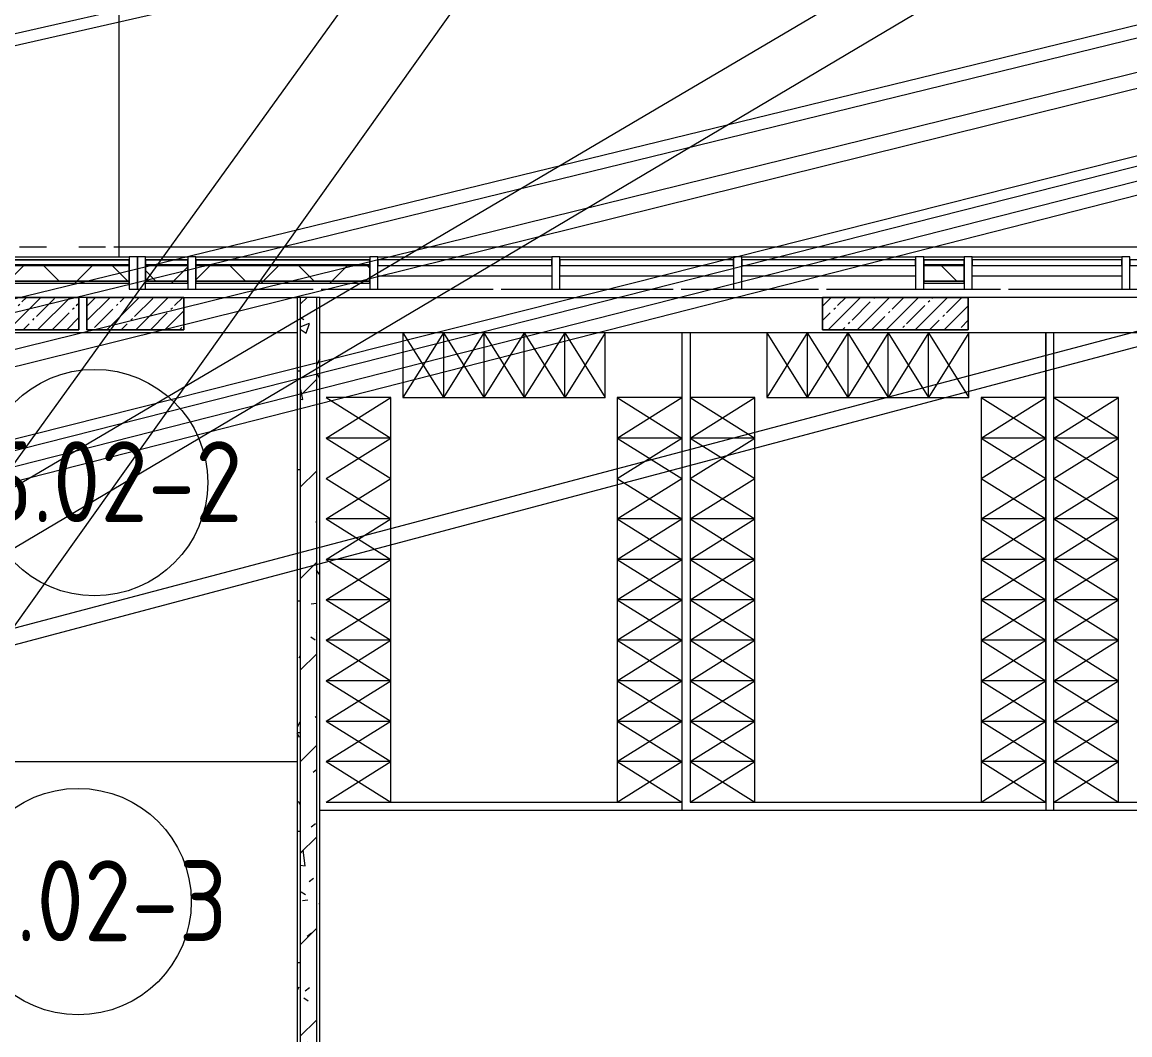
# Model space of a CAD drawing. Header units: millimetres. Extents: x -500089 to 1469082, y -290736 to 166440.
# Drawn here: x 1227604 to 1234454, y -49430 to -43169 of the extents above; entities that cross this region are included whole.
import ezdxf

# ---------------------------------------------------------------- set-up
doc = ezdxf.new("R2010")
doc.units = ezdxf.units.MM
doc.linetypes.add('ASVP_Штриховая_ш3 п1_5', pattern=[4.5, 3, -1.5])
for name, color, linetype, lineweight in [('Витраж', 7, 'Continuous', 0), ('Линии', 7, 'Continuous', 0), ('Линии разделители', 7, 'ASVP_Штриховая_ш3 п1_5', 0), ('Марки помещений', 7, 'Continuous', 0), ('Несущие колонны', 7, 'Continuous', 0), ('Панели витража', 7, 'Continuous', 0), ('Стены наружные', 7, 'Continuous', 0), ('Стены несущие', 7, 'Continuous', 0), ('Стены отделка', 7, 'Continuous', 0), ('Стены штриховка', 7, 'Continuous', 0), ('экспертиза ДУ пояснения', 6, 'Continuous', 0)]:
    doc.layers.add(name, color=color, linetype=linetype, lineweight=lineweight)
doc.styles.add('GOST Common_1', font='', dxfattribs={"width": 0.9, "height": 700})
doc.styles.get('GOST Common_1').set_extended_font_data('GOST Common')
pattern_1 = [(0, (1111853.59, -73570.49), (812.8, 203.2), [67.056, -542.544, 67.056, -542.544, -3251.2]), (0, (1111853.59, -73570.49), (812.8, 203.2), [-1219.2, 67.056, -1152.144, 67.056, -542.544, -1422.4]), (0, (1111853.59, -73570.49), (812.8, 203.2), [-3048, 67.056, -339.344, 67.056, -948.944]), (120, (1112158.39, -73468.89), (-582.37636, 602.30545), [67.056, -542.544, 67.056, -542.544, -3251.2]), (120, (1112158.39, -73468.89), (-582.37636, 602.30545), [-1219.2, 67.056, -1152.144, 67.056, -542.544, -1422.4]), (120, (1112158.39, -73468.89), (-582.37636, 602.30545), [-3048, 67.056, -339.344, 67.056, -948.944]), (240, (1112259.99, -73062.49), (-230.42364, -805.50545), [67.056, -542.544, 67.056, -542.544, -3251.2]), (240, (1112259.99, -73062.49), (-230.42364, -805.50545), [-1219.2, 67.056, -1152.144, 67.056, -542.544, -1422.4]), (240, (1112259.99, -73062.49), (-230.42364, -805.50545), [-3048, 67.056, -339.344, 67.056, -948.944])]

# ---------------------------------------------------------------- blocks, each defined once
blk = doc.blocks.new('Прямоугольный импост - 5х250 мм _наружный откос_ Серый-3027886-З Этаж 01')
at = {"layer": 'Витраж'}
for p, q in [((115733.8, 29012.5), (115900, 29012.5)), ((116100, 29012.5), (116266.3, 29012.5)), ((116316.3, 29012.5), (130398.5, 29012.5)), ((116462.5, 28750), (117550, 28750)), ((117600, 28750), (118662.5, 28750)), ((118712.5, 28750), (119775, 28750)), ((119825, 28750), (120675, 28750)), ((120725, 28750), (121800, 28750)), ((121850, 28750), (122925, 28750))]:
    blk.add_line(p, q, dxfattribs=at)
blk = doc.blocks.new('АР_СОШ_Верзилово_Фасады_rvt-2-З Этаж 01')
at = {"lineweight": 9}
blk.add_blockref('Прямоугольный импост - 5х250 мм _наружный откос_ Серый-3027886-З Этаж 01', (0, 0), dxfattribs=at)
blk = doc.blocks.new('ADSK_КолоннаЖБ_Прямоугольная - 200x600 мм-V362-З Этаж 01')
at = {"layer": 'Несущие колонны'}
h = blk.add_hatch(dxfattribs=at)
h.set_pattern_fill('FP_148', color=256, style=0, pattern_type=2)
h.set_pattern_definition([(45, (-115800, -28600), (-89.80256, 89.80256), []), (45, (-115710.2, -28600), (-89.80256, 89.80256), [158.75, -31.75, 13.411, -18.339])])
h.paths.add_polyline_path([(300, -100), (300, 100), (-300, 100), (-300, -100)], flags=0)
at = {"layer": 'Несущие колонны', "lineweight": 18}
for p, q in [((-300, -100), (-300, 100)), ((-300, 100), (300, 100)), ((300, 100), (-300, 100)), ((-300, 100), (-300, -100)), ((300, 100), (300, -100)), ((300, -100), (300, 100)), ((300, -100), (-300, -100)), ((-300, -100), (300, -100))]:
    blk.add_line(p, q, dxfattribs=at)
blk = doc.blocks.new('ADSK_КолоннаЖБ_Прямоугольная - 200x900 мм-V384-З Этаж 01')
at = {"layer": 'Несущие колонны'}
h = blk.add_hatch(dxfattribs=at)
h.set_pattern_fill('FP_172', color=256, style=0, pattern_type=2)
h.set_pattern_definition([(45, (-121150, -28600), (-89.80256, 89.80256), []), (45, (-121060.2, -28600), (-89.80256, 89.80256), [158.75, -31.75, 13.411, -18.339])])
h.paths.add_polyline_path([(450, -100), (450, 100), (-450, 100), (-450, -100)], flags=0)
at = {"layer": 'Несущие колонны', "lineweight": 18}
for p, q in [((-450, -100), (-450, 100)), ((-450, 100), (450, 100)), ((450, 100), (-450, 100)), ((-450, 100), (-450, -100)), ((450, 100), (450, -100)), ((450, -100), (450, 100)), ((450, -100), (-450, -100)), ((-450, -100), (450, -100))]:
    blk.add_line(p, q, dxfattribs=at)
blk = doc.blocks.new('M_Glazed Pane_Stemalit_Minvata - Непрозрачное с минватой _пожрассечка_ 38-3939051-З Этаж 01')
at = {"layer": 'Панели витража'}
h = blk.add_hatch(dxfattribs=at)
h.set_pattern_fill('FP_222', color=256, style=0, pattern_type=2)
h.set_pattern_definition([(45, (-116643.75, -28915), (-212.132, 212.132), []), (135, (-116643.75, -28915), (-212.132, -212.132), [])])
h.paths.add_polyline_path([(-131.3, -115), (131.2, -115), (131.2, -18), (-131.3, -18), (-131.3, -85)], flags=0)
h = blk.add_hatch(dxfattribs=at)
h.set_pattern_fill('FP_221', color=256, style=0, pattern_type=2)
h.set_pattern_definition([(45, (-116643.75, -28915), (-212.132, 212.132), [])])
h.paths.add_polyline_path([(131.2, -127.5), (131.2, -115), (-131.3, -115), (-131.3, -127.5)], flags=0)
for p, q in [((-131.3, 18), (131.2, 18)), ((131.2, 18), (-131.3, 18)), ((-131.3, 18), (-131.3, -13)), ((131.2, -13), (131.2, 18)), ((131.2, -13), (-131.3, -13)), ((-131.3, -13), (-131.3, -18)), ((-131.3, -13), (131.2, -13)), ((-131.3, -18), (131.2, -18)), ((131.2, -18), (131.2, -13))]:
    blk.add_line(p, q, dxfattribs=at)
at = {"layer": 'Панели витража', "lineweight": 18}
for p, q in [((131.2, -18), (-131.3, -18)), ((-131.3, -18), (-131.3, -115)), ((131.2, -115), (131.2, -18)), ((131.2, -115), (-131.3, -115)), ((-131.3, -115), (-131.3, -127.5)), ((-131.3, -115), (131.2, -115)), ((-131.3, -127.5), (131.2, -127.5)), ((131.2, -127.5), (131.2, -115))]:
    blk.add_line(p, q, dxfattribs=at)
blk = doc.blocks.new('Системная панель - ASVP_Cтеклопакет Двухкамерный_36 мм-4202758-З Этаж 01')
at = {"layer": 'Панели витража', "lineweight": 18}
for p, q in [((537.5, 18), (-537.5, 18)), ((-537.5, 18), (-537.5, -18)), ((537.5, -18), (537.5, 18)), ((-537.5, -18), (537.5, -18))]:
    blk.add_line(p, q, dxfattribs=at)
blk = doc.blocks.new('M_Glazed Pane_Stemalit_Minvata - Непрозрачное с минватой _пожрассечка_ 38-4202759-З Этаж 01')
at = {"layer": 'Панели витража'}
h = blk.add_hatch(dxfattribs=at)
h.set_pattern_fill('FP_223', color=256, style=0, pattern_type=2)
h.set_pattern_definition([(45, (-121450, -28915), (-212.132, 212.132), []), (135, (-121450, -28915), (-212.132, -212.132), [])])
h.paths.add_polyline_path([(125, -115), (125, -18), (-125, -18), (-125, -115)], flags=0)
for p, q in [((-125, 18), (125, 18)), ((125, 18), (-125, 18)), ((-125, 18), (-125, -13)), ((125, -13), (125, 18)), ((125, -13), (-125, -13)), ((-125, -13), (-125, -18)), ((-125, -13), (125, -13)), ((-125, -18), (125, -18)), ((125, -18), (125, -13))]:
    blk.add_line(p, q, dxfattribs=at)
at = {"layer": 'Панели витража', "lineweight": 18}
for p, q in [((125, -18), (-125, -18)), ((-125, -18), (-125, -115)), ((125, -115), (125, -18)), ((125, -115), (-125, -115)), ((-125, -115), (-125, -127.5)), ((-125, -115), (125, -115)), ((-125, -127.5), (125, -127.5)), ((125, -127.5), (125, -115))]:
    blk.add_line(p, q, dxfattribs=at)
blk = doc.blocks.new('Системная панель - ASVP_Cтеклопакет Двухкамерный_36 мм-4187697-З Этаж 01')
at = {"layer": 'Панели витража', "lineweight": 18}
for p, q in [((462.5, 18), (-462.5, 18)), ((-462.5, 18), (-462.5, -18)), ((462.5, -18), (462.5, 18)), ((-462.5, -18), (462.5, -18))]:
    blk.add_line(p, q, dxfattribs=at)
blk = doc.blocks.new('Прямоугольный импост - 50х120 мм Серый-3939045-З Этаж 01')
at = {"layer": 'Витраж'}
blk.add_line((116512.5, 28950), (116775, 28950), dxfattribs=at)
blk = doc.blocks.new('Прямоугольный импост - 50х120 мм Серый-3688495-З Этаж 01')
at = {"layer": 'Витраж'}
for p, q in [((117950, 28950), (119025, 28950)), ((119025, 28830), (117950, 28830))]:
    blk.add_line(p, q, dxfattribs=at)
blk = doc.blocks.new('Прямоугольный импост - 50х120 мм Серый-4202755-З Этаж 01')
at = {"layer": 'Витраж'}
blk.add_line((121325, 28950), (121575, 28950), dxfattribs=at)
blk = doc.blocks.new('Прямоугольный импост - 50х120 мм Серый-4115913-З Этаж 01')
at = {"layer": 'Витраж'}
for p, q in [((121625, 28950), (122550, 28950)), ((122550, 28830), (121625, 28830))]:
    blk.add_line(p, q, dxfattribs=at)
blk = doc.blocks.new('Прямоугольный импост - 50х200 мм Серый-3746795-З Этаж 01')
at = {"layer": 'Витраж', "lineweight": 18}
for p, q in [((-25, 165), (25, 165)), ((-25, -35), (-25, 165)), ((25, 165), (25, -35)), ((25, -35), (-25, -35))]:
    blk.add_line(p, q, dxfattribs=at)
blk = doc.blocks.new('Прямоугольный импост - 50х200 мм Серый-3746806-З Этаж 01')
at = {"layer": 'Витраж', "lineweight": 18}
for p, q in [((0, 165), (-50, 165)), ((-50, 165), (-50, -35)), ((0, -35), (0, 165)), ((-50, -35), (0, -35))]:
    blk.add_line(p, q, dxfattribs=at)
blk = doc.blocks.new('M_Glazed Pane_Stemalit_Minvata - Непрозрачное с минватой _пожрассечка_ 38-4123894-З Этаж 01')
at = {"layer": 'Панели витража'}
h = blk.add_hatch(dxfattribs=at)
h.set_pattern_fill('FP_241', color=256, style=0, pattern_type=2)
h.set_pattern_definition([(45, (-115968.75, -28915), (-212.132, 212.132), []), (135, (-115968.75, -28915), (-212.132, -212.132), [])])
h.paths.add_polyline_path([(139.7, -115), (443.8, -115), (443.8, -18), (-443.8, -18), (-443.8, -115)], flags=0)
h = blk.add_hatch(dxfattribs=at)
h.set_pattern_fill('FP_240', color=256, style=0, pattern_type=2)
h.set_pattern_definition([(45, (-115968.75, -28915), (-212.132, 212.132), [])])
h.paths.add_polyline_path([(-443.8, -127.5), (443.8, -127.5), (443.8, -115), (-443.8, -115)], flags=0)
for p, q in [((-443.8, 18), (443.8, 18)), ((443.8, 18), (-443.8, 18)), ((-443.8, 18), (-443.8, -13)), ((443.8, -13), (443.8, 18)), ((443.8, -13), (-443.8, -13)), ((-443.8, -13), (-443.8, -18)), ((-443.8, -13), (443.8, -13)), ((-443.8, -18), (443.8, -18)), ((443.8, -18), (443.8, -13))]:
    blk.add_line(p, q, dxfattribs=at)
at = {"layer": 'Панели витража', "lineweight": 18}
for p, q in [((443.8, -18), (-443.8, -18)), ((-443.8, -18), (-443.8, -115)), ((443.8, -115), (443.8, -18)), ((443.8, -115), (-443.8, -115)), ((-443.8, -115), (-443.8, -127.5)), ((-443.8, -115), (443.8, -115)), ((-443.8, -127.5), (443.8, -127.5)), ((443.8, -127.5), (443.8, -115))]:
    blk.add_line(p, q, dxfattribs=at)
blk = doc.blocks.new('Прямоугольный импост - 50х200 мм Серый-3934185-З Этаж 01')
at = {"layer": 'Витраж', "lineweight": 18}
for p, q in [((-50, 165), (0, 165)), ((-50, -35), (-50, 165)), ((0, 165), (0, -35)), ((0, -35), (-50, -35))]:
    blk.add_line(p, q, dxfattribs=at)
blk = doc.blocks.new('Прямоугольный импост - 50х120 мм Серый-4123888-З Этаж 01')
at = {"layer": 'Витраж'}
blk.add_line((115525, 28950), (116412.5, 28950), dxfattribs=at)
blk = doc.blocks.new('M_Glazed Pane_Stemalit_Minvata - Непрозрачное с минватой _пожрассечка_ 38-4202765-З Этаж 01')
at = {"layer": 'Панели витража'}
h = blk.add_hatch(dxfattribs=at)
h.set_pattern_fill('FP_244', color=256, style=0, pattern_type=2)
h.set_pattern_definition([(45, (-117362.5, -28915), (-212.132, 212.132), []), (135, (-117362.5, -28915), (-212.132, -212.132), [])])
h.paths.add_polyline_path([(537.5, -115), (537.5, -18), (-537.5, -18), (-537.5, -115)], flags=0)
h = blk.add_hatch(dxfattribs=at)
h.set_pattern_fill('FP_243', color=256, style=0, pattern_type=2)
h.set_pattern_definition([(45, (-117362.5, -28915), (-212.132, 212.132), [])])
h.paths.add_polyline_path([(-537.5, -127.5), (537.5, -127.5), (537.5, -115), (-537.5, -115)], flags=0)
for p, q in [((-537.5, 18), (537.5, 18)), ((537.5, 18), (-537.5, 18)), ((-537.5, 18), (-537.5, -13)), ((537.5, -13), (537.5, 18)), ((537.5, -13), (-537.5, -13)), ((-537.5, -13), (-537.5, -18)), ((-537.5, -13), (537.5, -13)), ((-537.5, -18), (537.5, -18)), ((537.5, -18), (537.5, -13))]:
    blk.add_line(p, q, dxfattribs=at)
at = {"layer": 'Панели витража', "lineweight": 18}
for p, q in [((537.5, -18), (-537.5, -18)), ((-537.5, -18), (-537.5, -115)), ((537.5, -115), (537.5, -18)), ((537.5, -115), (-537.5, -115)), ((-537.5, -115), (-537.5, -127.5)), ((-537.5, -115), (537.5, -115)), ((-537.5, -127.5), (537.5, -127.5)), ((537.5, -127.5), (537.5, -115))]:
    blk.add_line(p, q, dxfattribs=at)
blk = doc.blocks.new('Прямоугольный импост - 50х120 мм Серый-V455-З Этаж 01')
at = {"layer": 'Витраж'}
blk.add_line((116825, 28950), (117900, 28950), dxfattribs=at)
blk = doc.blocks.new('ADSK_КолоннаЖБ_Прямоугольная - 200x600 мм-V458-З Этаж 01')
at = {"layer": 'Несущие колонны'}
h = blk.add_hatch(dxfattribs=at)
h.set_pattern_fill('FP_182', color=256, style=0, pattern_type=2)
h.set_pattern_definition([(45, (-116450, -28600), (-89.80256, 89.80256), []), (45, (-116360.2, -28600), (-89.80256, 89.80256), [158.75, -31.75, 13.411, -18.339])])
h.paths.add_polyline_path([(300, -100), (300, 100), (-300, 100), (-300, -100)], flags=0)
at = {"layer": 'Несущие колонны', "lineweight": 18}
for p, q in [((-300, -100), (-300, 100)), ((-300, 100), (300, 100)), ((300, 100), (-300, 100)), ((-300, 100), (-300, -100)), ((300, 100), (300, -100)), ((300, -100), (300, 100)), ((300, -100), (-300, -100)), ((-300, -100), (300, -100))]:
    blk.add_line(p, q, dxfattribs=at)
blk = doc.blocks.new('ASVP_Марка_Помещение_ОдноЗначение - Номер-684784-З Этаж 01')
at = {"layer": 'Марки помещений'}
blk.add_circle((0, 0), 3.5, dxfattribs=at)

msp = doc.modelspace()

# ---------------------------------------------------------------- hatches: boundary and pattern name
at = {"layer": 'Стены штриховка'}
h = msp.add_hatch(dxfattribs=at)
h.set_pattern_fill('FP_174', color=256, style=0, pattern_type=2)
h.set_pattern_definition(pattern_1)
h.paths.add_polyline_path([(1229303.585, -53650.488), (1229323.585, -53650.488), (1229323.585, -52970.488), (1229303.585, -52970.488), (1229303.585, -53407.801)], flags=0)
h.paths.add_polyline_path([(1229323.585, -52870.488), (1229323.585, -52650.488), (1229303.585, -52650.488), (1229303.585, -52870.488), (1229312.76, -52870.488)], flags=0)
h.paths.add_polyline_path([(1229323.585, -51200.488), (1229323.585, -44870.488), (1229303.585, -44870.488), (1229303.585, -51200.488)], flags=0)
h = msp.add_hatch(dxfattribs=at)
h.set_pattern_fill('FP_201', color=256, style=0, pattern_type=2)
h.set_pattern_definition([(45, (1111853.6, -73570.5), (-282.8427, 282.8427), [])])
h.paths.add_polyline_path([(1229423.585, -53670.488), (1229423.585, -52650.488), (1229323.585, -52650.488), (1229323.585, -53670.488), (1229422.871, -53670.488)], flags=0)
h.paths.add_polyline_path([(1229393.585, -51200.488), (1229423.585, -51200.488), (1229423.585, -44870.488), (1229323.585, -44870.488), (1229323.585, -51200.488)], flags=0)
h = msp.add_hatch(dxfattribs=at)
h.set_pattern_fill('FP_31', color=256, style=0, pattern_type=2)
h.set_pattern_definition([(50, (1111853.6, -73570.5), (728.7365, -63.7558), [76.2, -838.2]), (355, (1111853.6, -73570.5), (-140.9716, 764.2276), [60.96, -670.56]), (100.451, (1111914.3, -73575.8), (587.77, 700.4668), [64.76, -712.36]), (46.184, (1111853.6, -73367.3), (1084.316, -168.171), [114.3, -1257.3]), (96.636, (1111943.9, -73381.3), (949.61, 989.71), [97.14, -1068.54]), (351.184, (1111853.6, -73367.3), (949.621, 989.701), [91.44, -1005.84]), (21, (1111955.2, -73418.1), (606.458, -409.0606), [76.2, -838.2]), (326, (1111955.2, -73418.1), (247.2083, 736.753), [60.96, -670.56]), (71.451, (1112005.7, -73452.2), (853.6683, 327.6855), [64.76, -712.36]), (37.5, (1111853.59, -73570.5), (12.3547, 338.2201), [33.528, -628.904, 33.528, -647.192, -673.1]), (37.5, (1111853.59, -73570.5), (12.3547, 338.2201), [-1343.152, 33.528, -639.572]), (7.5, (1111853.6, -73570.5), (267.2789, 400.7221), [33.528, -354.584, 33.528, -613.664, -256.54]), (7.5, (1111853.6, -73570.5), (267.2789, 400.7221), [-1035.304, 33.528, -223.012]), (327.5, (1111627.02, -73570.5), (542.36333, -22.91534), [33.528, -220.472, 33.528, -758.952, -1051.56]), (327.5, (1111627.02, -73570.5), (542.36333, -22.91534), [-1046.48, 33.528, -1018.032]), (317.5, (1111525.4, -73570.5), (592.517, 101.7071), [33.528, -296.672, 33.528, -492.76, -746.76]), (317.5, (1111525.4, -73570.5), (592.517, 101.7071), [-856.488, 33.528, -713.232])])
h.paths.add_polyline_path([(1229423.585, -53670.488), (1229423.585, -52650.488), (1229323.585, -52650.488), (1229323.585, -53670.488), (1229422.871, -53670.488)], flags=0)
h.paths.add_polyline_path([(1229393.585, -51200.488), (1229423.585, -51200.488), (1229423.585, -44870.488), (1229323.585, -44870.488), (1229323.585, -51200.488)], flags=0)
h = msp.add_hatch(dxfattribs=at)
h.set_pattern_fill('FP_174', color=256, style=0, pattern_type=2)
h.set_pattern_definition(pattern_1)
h.paths.add_polyline_path([(1229423.585, -53650.488), (1229443.585, -53650.488), (1229443.585, -53070.488), (1229423.585, -53071.722), (1229423.585, -53425.712)], flags=0)
h.paths.add_polyline_path([(1229443.585, -52970.488), (1229443.585, -52650.488), (1229423.585, -52650.488), (1229423.585, -52970.488)], flags=0)
h.paths.add_polyline_path([(1229443.585, -51200.488), (1229443.585, -44870.488), (1229423.585, -44870.488), (1229423.585, -51200.488)], flags=0)

# ---------------------------------------------------------------- linework, layer by layer
at = {"layer": 'Линии', "linetype": 'ASVP_Штриховая_ш3 п1_5'}
msp.add_line((1228203.586, -44620.488), (1228203.586, -23290.488), dxfattribs=at)
at = {"layer": 'Линии'}
for p, q in [((1229958.585, -45090.488), (1229958.585, -45490.488)), ((1229958.585, -45090.488), (1230208.585, -45490.488)), ((1230208.585, -45090.488), (1229958.585, -45490.488)), ((1230208.585, -45090.488), (1230208.585, -45490.488)), ((1230208.585, -45090.488), (1230458.585, -45490.488)), ((1230458.585, -45090.488), (1230208.585, -45490.488)), ((1230458.585, -45090.488), (1230458.585, -45490.488)), ((1230458.585, -45090.488), (1230708.585, -45490.488)), ((1230708.585, -45090.488), (1230458.585, -45490.488)), ((1230708.585, -45490.488), (1230708.585, -45090.488)), ((1230708.585, -45090.488), (1230958.585, -45490.488)), ((1230958.585, -45090.488), (1230708.585, -45490.488)), ((1230958.585, -45490.488), (1230958.585, -45090.488)), ((1230958.585, -45090.488), (1231208.585, -45490.488)), ((1231208.585, -45090.488), (1230958.585, -45490.488)), ((1231208.585, -45490.488), (1231208.585, -45090.488)), ((1231683.585, -45090.488), (1231683.585, -48040.488)), ((1231733.585, -45090.488), (1231733.585, -45490.488)), ((1232208.585, -45090.488), (1232208.585, -45490.488)), ((1232208.585, -45090.488), (1232458.585, -45490.488)), ((1232458.585, -45090.488), (1232208.585, -45490.488)), ((1232458.585, -45090.488), (1232458.585, -45490.488)), ((1232458.585, -45090.488), (1232708.585, -45490.488)), ((1232708.585, -45090.488), (1232458.585, -45490.488)), ((1232708.585, -45090.488), (1232708.585, -45490.488)), ((1232708.585, -45090.488), (1232958.585, -45490.488)), ((1232958.585, -45090.488), (1232708.585, -45490.488)), ((1232958.585, -45490.488), (1232958.585, -45090.488)), ((1232958.585, -45090.488), (1233208.585, -45490.488)), ((1233208.585, -45090.488), (1232958.585, -45490.488)), ((1233208.585, -45490.488), (1233208.585, -45090.488)), ((1233208.585, -45090.488), (1233458.585, -45490.488)), ((1233458.585, -45090.488), (1233208.585, -45490.488)), ((1233458.585, -45490.488), (1233458.585, -45090.488)), ((1233933.585, -45490.488), (1233933.585, -45090.488)), ((1233933.585, -45090.488), (1233933.585, -48040.488)), ((1233983.585, -48040.488), (1233983.585, -45090.488)), ((1229883.585, -45490.488), (1229483.585, -45490.488)), ((1229483.585, -45740.488), (1229883.585, -45490.488)), ((1229483.585, -45490.488), (1229883.585, -45740.488)), ((1229883.585, -45740.488), (1229883.585, -45490.488)), ((1229958.585, -45490.488), (1230208.585, -45490.488)), ((1230208.585, -45490.488), (1230458.585, -45490.488)), ((1230458.585, -45490.488), (1230708.585, -45490.488)), ((1230708.585, -45490.488), (1230958.585, -45490.488)), ((1230958.585, -45490.488), (1231208.585, -45490.488)), ((1231683.585, -45490.488), (1231283.585, -45490.488)), ((1231283.585, -45490.488), (1231283.585, -45740.488)), ((1231283.585, -45740.488), (1231683.585, -45490.488)), ((1231283.585, -45490.488), (1231683.585, -45740.488)), ((1232133.585, -45490.488), (1231733.585, -45490.488)), ((1231733.585, -45490.488), (1231733.585, -45740.488)), ((1231733.585, -45740.488), (1232133.585, -45490.488)), ((1231733.585, -45490.488), (1232133.585, -45740.488)), ((1232133.585, -45740.488), (1232133.585, -45490.488)), ((1232208.585, -45490.488), (1232458.585, -45490.488)), ((1232458.585, -45490.488), (1232708.585, -45490.488)), ((1232708.585, -45490.488), (1232958.585, -45490.488)), ((1232958.585, -45490.488), (1233208.585, -45490.488)), ((1233208.585, -45490.488), (1233458.585, -45490.488)), ((1233933.585, -45490.488), (1233533.585, -45490.488)), ((1233533.585, -45490.488), (1233533.585, -45740.488)), ((1233533.585, -45740.488), (1233933.585, -45490.488)), ((1233533.585, -45490.488), (1233933.585, -45740.488)), ((1233933.585, -45740.488), (1233933.585, -45490.488)), ((1234383.585, -45490.488), (1233983.585, -45490.488)), ((1233983.585, -45740.488), (1234383.585, -45490.488)), ((1233983.585, -45490.488), (1234383.585, -45740.488)), ((1234383.585, -45740.488), (1234383.585, -45490.488)), ((1229883.585, -45740.488), (1229483.585, -45740.488)), ((1229483.585, -45990.488), (1229883.585, -45740.488)), ((1229483.585, -45740.488), (1229883.585, -45990.488)), ((1229883.585, -45990.488), (1229883.585, -45740.488)), ((1231683.585, -45740.488), (1231283.585, -45740.488)), ((1231283.585, -45740.488), (1231283.585, -45990.488)), ((1231283.585, -45990.488), (1231683.585, -45740.488)), ((1231283.585, -45740.488), (1231683.585, -45990.488)), ((1232133.585, -45740.488), (1231733.585, -45740.488)), ((1231733.585, -45740.488), (1231733.585, -45990.488)), ((1231733.585, -45990.488), (1232133.585, -45740.488)), ((1231733.585, -45740.488), (1232133.585, -45990.488)), ((1232133.585, -45990.488), (1232133.585, -45740.488)), ((1233933.585, -45740.488), (1233533.585, -45740.488)), ((1233533.585, -45740.488), (1233533.585, -45990.488)), ((1233533.585, -45990.488), (1233933.585, -45740.488)), ((1233533.585, -45740.488), (1233933.585, -45990.488)), ((1233933.585, -45990.488), (1233933.585, -45740.488)), ((1234383.585, -45740.488), (1233983.585, -45740.488)), ((1233983.585, -45990.488), (1234383.585, -45740.488)), ((1233983.585, -45740.488), (1234383.585, -45990.488)), ((1234383.585, -45990.488), (1234383.585, -45740.488)), ((1229483.585, -46240.488), (1229883.585, -45990.488)), ((1229483.585, -45990.488), (1229883.585, -46240.488)), ((1229883.585, -46240.488), (1229883.585, -45990.488)), ((1231283.585, -45990.488), (1231283.585, -46240.488)), ((1231283.585, -46240.488), (1231683.585, -45990.488)), ((1231283.585, -45990.488), (1231683.585, -46240.488)), ((1231733.585, -45990.488), (1231733.585, -46240.488)), ((1231733.585, -46240.488), (1232133.585, -45990.488)), ((1231733.585, -45990.488), (1232133.585, -46240.488)), ((1232133.585, -46240.488), (1232133.585, -45990.488)), ((1233533.585, -45990.488), (1233533.585, -46240.488)), ((1233533.585, -46240.488), (1233933.585, -45990.488)), ((1233533.585, -45990.488), (1233933.585, -46240.488)), ((1233933.585, -46240.488), (1233933.585, -45990.488)), ((1233983.585, -46240.488), (1234383.585, -45990.488)), ((1233983.585, -45990.488), (1234383.585, -46240.488)), ((1234383.585, -46240.488), (1234383.585, -45990.488)), ((1229883.585, -46240.488), (1229483.585, -46240.488)), ((1229483.585, -46490.488), (1229883.585, -46240.488)), ((1229483.585, -46240.488), (1229883.585, -46490.488)), ((1229883.585, -46490.488), (1229883.585, -46240.488)), ((1231683.585, -46240.488), (1231283.585, -46240.488)), ((1231283.585, -46240.488), (1231283.585, -46490.488)), ((1231283.585, -46490.488), (1231683.585, -46240.488)), ((1231283.585, -46240.488), (1231683.585, -46490.488)), ((1232133.585, -46240.488), (1231733.585, -46240.488)), ((1231733.585, -46240.488), (1231733.585, -46490.488)), ((1231733.585, -46490.488), (1232133.585, -46240.488)), ((1231733.585, -46240.488), (1232133.585, -46490.488)), ((1232133.585, -46490.488), (1232133.585, -46240.488)), ((1233933.585, -46240.488), (1233533.585, -46240.488)), ((1233533.585, -46240.488), (1233533.585, -46490.488)), ((1233533.585, -46490.488), (1233933.585, -46240.488)), ((1233533.585, -46240.488), (1233933.585, -46490.488)), ((1233933.585, -46490.488), (1233933.585, -46240.488)), ((1234383.585, -46240.488), (1233983.585, -46240.488)), ((1233983.585, -46490.488), (1234383.585, -46240.488)), ((1233983.585, -46240.488), (1234383.585, -46490.488)), ((1234383.585, -46490.488), (1234383.585, -46240.488)), ((1229883.585, -46490.488), (1229483.585, -46490.488)), ((1229483.585, -46740.488), (1229883.585, -46490.488)), ((1229483.585, -46490.488), (1229883.585, -46740.488)), ((1229883.585, -46740.488), (1229883.585, -46490.488)), ((1231683.585, -46490.488), (1231283.585, -46490.488)), ((1231283.585, -46490.488), (1231283.585, -46740.488)), ((1231283.585, -46740.488), (1231683.585, -46490.488)), ((1231283.585, -46490.488), (1231683.585, -46740.488)), ((1232133.585, -46490.488), (1231733.585, -46490.488)), ((1231733.585, -46490.488), (1231733.585, -46740.488)), ((1231733.585, -46740.488), (1232133.585, -46490.488)), ((1231733.585, -46490.488), (1232133.585, -46740.488)), ((1232133.585, -46740.488), (1232133.585, -46490.488)), ((1233933.585, -46490.488), (1233533.585, -46490.488)), ((1233533.585, -46490.488), (1233533.585, -46740.488)), ((1233533.585, -46740.488), (1233933.585, -46490.488)), ((1233533.585, -46490.488), (1233933.585, -46740.488)), ((1233933.585, -46740.488), (1233933.585, -46490.488)), ((1234383.585, -46490.488), (1233983.585, -46490.488)), ((1233983.585, -46740.488), (1234383.585, -46490.488)), ((1233983.585, -46490.488), (1234383.585, -46740.488)), ((1234383.585, -46740.488), (1234383.585, -46490.488)), ((1229883.585, -46740.488), (1229483.585, -46740.488)), ((1229483.585, -46990.488), (1229883.585, -46740.488)), ((1229483.585, -46740.488), (1229883.585, -46990.488)), ((1229883.585, -46990.488), (1229883.585, -46740.488)), ((1231683.585, -46740.488), (1231283.585, -46740.488)), ((1231283.585, -46740.488), (1231283.585, -46990.488)), ((1231283.585, -46990.488), (1231683.585, -46740.488)), ((1231283.585, -46740.488), (1231683.585, -46990.488)), ((1232133.585, -46740.488), (1231733.585, -46740.488)), ((1231733.585, -46740.488), (1231733.585, -46990.488)), ((1231733.585, -46990.488), (1232133.585, -46740.488)), ((1231733.585, -46740.488), (1232133.585, -46990.488)), ((1232133.585, -46990.488), (1232133.585, -46740.488)), ((1233933.585, -46740.488), (1233533.585, -46740.488)), ((1233533.585, -46740.488), (1233533.585, -46990.488)), ((1233533.585, -46990.488), (1233933.585, -46740.488)), ((1233533.585, -46740.488), (1233933.585, -46990.488)), ((1233933.585, -46990.488), (1233933.585, -46740.488)), ((1234383.585, -46740.488), (1233983.585, -46740.488)), ((1233983.585, -46990.488), (1234383.585, -46740.488)), ((1233983.585, -46740.488), (1234383.585, -46990.488)), ((1234383.585, -46990.488), (1234383.585, -46740.488)), ((1229883.585, -46990.488), (1229483.585, -46990.488)), ((1229483.585, -47240.488), (1229883.585, -46990.488)), ((1229483.585, -46990.488), (1229883.585, -47240.488)), ((1229883.585, -47240.488), (1229883.585, -46990.488)), ((1231683.585, -46990.488), (1231283.585, -46990.488)), ((1231283.585, -46990.488), (1231283.585, -47240.488)), ((1231283.585, -47240.488), (1231683.585, -46990.488)), ((1231283.585, -46990.488), (1231683.585, -47240.488)), ((1232133.585, -46990.488), (1231733.585, -46990.488)), ((1231733.585, -46990.488), (1231733.585, -47240.488)), ((1231733.585, -47240.488), (1232133.585, -46990.488)), ((1231733.585, -46990.488), (1232133.585, -47240.488)), ((1232133.585, -47240.488), (1232133.585, -46990.488)), ((1233933.585, -46990.488), (1233533.585, -46990.488)), ((1233533.585, -46990.488), (1233533.585, -47240.488)), ((1233533.585, -47240.488), (1233933.585, -46990.488)), ((1233533.585, -46990.488), (1233933.585, -47240.488)), ((1233933.585, -47240.488), (1233933.585, -46990.488)), ((1234383.585, -46990.488), (1233983.585, -46990.488)), ((1233983.585, -47240.488), (1234383.585, -46990.488)), ((1233983.585, -46990.488), (1234383.585, -47240.488)), ((1234383.585, -47240.488), (1234383.585, -46990.488)), ((1229883.585, -47240.488), (1229483.585, -47240.488)), ((1229483.585, -47490.488), (1229883.585, -47240.488)), ((1229483.585, -47240.488), (1229883.585, -47490.488)), ((1229883.585, -47490.488), (1229883.585, -47240.488)), ((1231683.585, -47240.488), (1231283.585, -47240.488)), ((1231283.585, -47240.488), (1231283.585, -47490.488)), ((1231283.585, -47490.488), (1231683.585, -47240.488)), ((1231283.585, -47240.488), (1231683.585, -47490.488)), ((1232133.585, -47240.488), (1231733.585, -47240.488)), ((1231733.585, -47240.488), (1231733.585, -47490.488)), ((1231733.585, -47490.488), (1232133.585, -47240.488)), ((1231733.585, -47240.488), (1232133.585, -47490.488)), ((1232133.585, -47490.488), (1232133.585, -47240.488)), ((1233933.585, -47240.488), (1233533.585, -47240.488)), ((1233533.585, -47240.488), (1233533.585, -47490.488)), ((1233533.585, -47490.488), (1233933.585, -47240.488)), ((1233533.585, -47240.488), (1233933.585, -47490.488)), ((1233933.585, -47490.488), (1233933.585, -47240.488)), ((1234383.585, -47240.488), (1233983.585, -47240.488)), ((1233983.585, -47490.488), (1234383.585, -47240.488)), ((1233983.585, -47240.488), (1234383.585, -47490.488)), ((1234383.585, -47490.488), (1234383.585, -47240.488)), ((1229483.585, -47490.488), (1229883.585, -47490.488)), ((1229483.585, -47740.488), (1229883.585, -47490.488)), ((1229483.585, -47490.488), (1229883.585, -47740.488)), ((1229883.585, -47740.488), (1229883.585, -47490.488)), ((1231283.585, -47490.488), (1231683.585, -47490.488)), ((1231283.585, -47490.488), (1231283.585, -47740.488)), ((1231283.585, -47740.488), (1231683.585, -47490.488)), ((1231283.585, -47490.488), (1231683.585, -47740.488)), ((1231733.585, -47490.488), (1232133.585, -47490.488)), ((1231733.585, -47490.488), (1231733.585, -47740.488)), ((1231733.585, -47740.488), (1232133.585, -47490.488)), ((1231733.585, -47490.488), (1232133.585, -47740.488)), ((1232133.585, -47740.488), (1232133.585, -47490.488)), ((1233533.585, -47490.488), (1233933.585, -47490.488)), ((1233533.585, -47490.488), (1233533.585, -47740.488)), ((1233533.585, -47740.488), (1233933.585, -47490.488)), ((1233533.585, -47490.488), (1233933.585, -47740.488)), ((1233933.585, -47740.488), (1233933.585, -47490.488)), ((1233983.585, -47490.488), (1234383.585, -47490.488)), ((1233983.585, -47740.488), (1234383.585, -47490.488)), ((1233983.585, -47490.488), (1234383.585, -47740.488)), ((1234383.585, -47740.488), (1234383.585, -47490.488)), ((1229883.585, -47740.488), (1229483.585, -47740.488)), ((1229483.585, -47990.488), (1229883.585, -47740.488)), ((1229483.585, -47740.488), (1229883.585, -47990.488)), ((1229883.585, -47990.488), (1229883.585, -47740.488)), ((1231683.585, -47740.488), (1231283.585, -47740.488)), ((1231283.585, -47740.488), (1231283.585, -47990.488)), ((1231283.585, -47990.488), (1231683.585, -47740.488)), ((1231283.585, -47740.488), (1231683.585, -47990.488)), ((1232133.585, -47740.488), (1231733.585, -47740.488)), ((1231733.585, -47740.488), (1231733.585, -47990.488)), ((1231733.585, -47990.488), (1232133.585, -47740.488)), ((1231733.585, -47740.488), (1232133.585, -47990.488)), ((1232133.585, -47990.488), (1232133.585, -47740.488)), ((1233933.585, -47740.488), (1233533.585, -47740.488)), ((1233533.585, -47740.488), (1233533.585, -47990.488)), ((1233533.585, -47990.488), (1233933.585, -47740.488)), ((1233533.585, -47740.488), (1233933.585, -47990.488)), ((1233933.585, -47990.488), (1233933.585, -47740.488)), ((1234383.585, -47740.488), (1233983.585, -47740.488)), ((1233983.585, -47990.488), (1234383.585, -47740.488)), ((1233983.585, -47740.488), (1234383.585, -47990.488)), ((1234383.585, -47990.488), (1234383.585, -47740.488)), ((1229483.585, -47990.488), (1229883.585, -47990.488)), ((1229883.585, -47990.488), (1231633.585, -47990.488)), ((1231283.585, -47990.488), (1231683.585, -47990.488)), ((1231733.585, -47990.488), (1232133.585, -47990.488)), ((1232133.585, -47990.488), (1233883.585, -47990.488)), ((1233533.585, -47990.488), (1233933.585, -47990.488)), ((1233983.585, -47990.488), (1234383.585, -47990.488)), ((1234383.585, -47990.488), (1236133.585, -47990.488)), ((1229443.585, -48040.488), (1231733.585, -48040.488)), ((1231683.585, -48040.488), (1233983.585, -48040.488)), ((1233933.585, -48040.488), (1236233.585, -48040.488))]:
    msp.add_line(p, q, dxfattribs=at)
at = {"layer": 'Линии разделители', "color": 7}
msp.add_line((1226523.585, -47740.488), (1229303.585, -47740.488), dxfattribs=at)
at = {"layer": 'Стены наружные'}
for p, q in [((1228003.586, -44870.488), (1227953.586, -44870.488)), ((1228603.586, -44870.488), (1229303.585, -44870.488)), ((1229443.585, -44870.488), (1232553.586, -44870.488)), ((1237353.586, -44870.488), (1233453.586, -44870.488)), ((1229303.585, -45090.488), (1226173.585, -45090.488)), ((1242253.585, -45090.488), (1229443.585, -45090.488))]:
    msp.add_line(p, q, dxfattribs=at)
at = {"layer": 'Стены несущие'}
for p, q in [((1229423.585, -44870.488), (1229323.585, -44870.488)), ((1229323.585, -44870.488), (1229323.585, -51200.488)), ((1229423.585, -44870.488), (1229423.585, -51200.488))]:
    msp.add_line(p, q, dxfattribs=at)
at = {"layer": 'Стены отделка'}
for p, q in [((1229323.585, -44870.488), (1229303.585, -44870.488)), ((1229303.585, -44870.488), (1229303.585, -51200.488)), ((1229443.585, -44870.488), (1229423.585, -44870.488)), ((1229443.585, -51200.488), (1229443.585, -44870.488))]:
    msp.add_line(p, q, dxfattribs=at)
at = {"layer": 'экспертиза ДУ пояснения'}
for p, q in [((1213897.789, -64817.236), (1283545.83, 31674.308)), ((1283545.83, 31674.308), (1214821.592, -64769.152)), ((1195835.256, -64723.635), (1326541.241, 12257.695)), ((1326541.241, 12257.695), (1196759.059, -64675.551)), ((1117843.141, -68145.077), (1326068.788, -20876.663)), ((1326068.788, -20876.663), (1118766.945, -68096.993)), ((1125772.111, -69675.881), (1326068.788, -20876.663)), ((1326068.788, -20876.663), (1126695.914, -69627.797)), ((1132054.517, -70189.594), (1326068.788, -20876.663)), ((1326068.788, -20876.663), (1132978.32, -70141.509)), ((1140697.261, -69872.225), (1326068.788, -20876.663)), ((1326068.788, -20876.663), (1141621.064, -69824.14)), ((1163113.27, -61096.664), (1326068.788, -20876.663)), ((1326068.788, -20876.663), (1164037.073, -61048.58))]:
    msp.add_line(p, q, dxfattribs=at)
at = {"layer": 'экспертиза ДУ пояснения', "elevation": 0}
for points in [[(1326068.788, -20876.663), (1154765.126, -64125.446)], [(1155638.952, -64023.379), (1326068.788, -20876.663)]]:
    msp.add_lwpolyline(points, dxfattribs=at)

# ---------------------------------------------------------------- block references
msp.add_blockref('АР_СОШ_Верзилово_Фасады_rvt-2-З Этаж 01', (1111853.585, -73570.488))
at = {"layer": 'Витраж'}
for name, p in [('Прямоугольный импост - 50х120 мм Серый-4123888-З Этаж 01', (1111853.585, -73570.488)), ('Прямоугольный импост - 50х120 мм Серый-3939045-З Этаж 01', (1111853.585, -73570.488)), ('Прямоугольный импост - 50х120 мм Серый-V455-З Этаж 01', (1111853.585, -73570.488)), ('Прямоугольный импост - 50х120 мм Серый-3688495-З Этаж 01', (1111853.585, -73570.488)), ('Прямоугольный импост - 50х120 мм Серый-3688495-З Этаж 01', (1112978.585, -73570.488)), ('Прямоугольный импост - 50х120 мм Серый-3688495-З Этаж 01', (1114103.585, -73570.488)), ('Прямоугольный импост - 50х120 мм Серый-4202755-З Этаж 01', (1111853.585, -73570.488)), ('Прямоугольный импост - 50х120 мм Серый-4115913-З Этаж 01', (1111853.585, -73570.488))]:
    msp.add_blockref(name, p, dxfattribs=at)
at = {"layer": 'Витраж', "extrusion": (0, 0, -1), "rotation": 180}
for name, p in [('Прямоугольный импост - 50х200 мм Серый-3934185-З Этаж 01', (-1228316.086, -44655.488)), ('Прямоугольный импост - 50х200 мм Серый-3746795-З Этаж 01', (-1228653.586, -44655.488)), ('Прямоугольный импост - 50х200 мм Серый-3746795-З Этаж 01', (-1229778.586, -44655.488)), ('Прямоугольный импост - 50х200 мм Серый-3746795-З Этаж 01', (-1230903.586, -44655.488)), ('Прямоугольный импост - 50х200 мм Серый-3746795-З Этаж 01', (-1232028.586, -44655.488)), ('Прямоугольный импост - 50х200 мм Серый-3746795-З Этаж 01', (-1233153.586, -44655.488)), ('Прямоугольный импост - 50х200 мм Серый-3746795-З Этаж 01', (-1233453.586, -44655.488)), ('Прямоугольный импост - 50х200 мм Серый-3746795-З Этаж 01', (-1234428.586, -44655.488))]:
    msp.add_blockref(name, p, dxfattribs=at)
at = {"layer": 'Витраж', "rotation": 180}
msp.add_blockref('Прямоугольный импост - 50х200 мм Серый-3746806-З Этаж 01', (1228316.086, -44655.488), dxfattribs=at)
at = {"layer": 'Марки помещений', "xscale": 199.9999999999999, "yscale": 199.9999999999999, "zscale": 199.9999999999999}
for p in [(1228050.981, -46015.51), (1227949.389, -48606.162)]:
    msp.add_blockref('ASVP_Марка_Помещение_ОдноЗначение - Номер-684784-З Этаж 01', p, dxfattribs=at)
at = {"layer": 'Несущие колонны'}
for name, p in [('ADSK_КолоннаЖБ_Прямоугольная - 200x600 мм-V362-З Этаж 01', (1227653.586, -44970.488)), ('ADSK_КолоннаЖБ_Прямоугольная - 200x600 мм-V458-З Этаж 01', (1228303.586, -44970.488)), ('ADSK_КолоннаЖБ_Прямоугольная - 200x900 мм-V384-З Этаж 01', (1233003.586, -44970.488))]:
    msp.add_blockref(name, p, dxfattribs=at)
at = {"layer": 'Панели витража'}
for name, p in [('M_Glazed Pane_Stemalit_Minvata - Непрозрачное с минватой _пожрассечка_ 38-4123894-З Этаж 01', (1227822.336, -44655.488)), ('M_Glazed Pane_Stemalit_Minvata - Непрозрачное с минватой _пожрассечка_ 38-3939051-З Этаж 01', (1228497.336, -44655.488)), ('M_Glazed Pane_Stemalit_Minvata - Непрозрачное с минватой _пожрассечка_ 38-4202765-З Этаж 01', (1229216.086, -44655.488)), ('Системная панель - ASVP_Cтеклопакет Двухкамерный_36 мм-4202758-З Этаж 01', (1230341.086, -44655.488)), ('Системная панель - ASVP_Cтеклопакет Двухкамерный_36 мм-4202758-З Этаж 01', (1231466.086, -44655.488)), ('Системная панель - ASVP_Cтеклопакет Двухкамерный_36 мм-4202758-З Этаж 01', (1232591.086, -44655.488)), ('M_Glazed Pane_Stemalit_Minvata - Непрозрачное с минватой _пожрассечка_ 38-4202759-З Этаж 01', (1233303.586, -44655.488)), ('Системная панель - ASVP_Cтеклопакет Двухкамерный_36 мм-4187697-З Этаж 01', (1233941.086, -44655.488)), ('Системная панель - ASVP_Cтеклопакет Двухкамерный_36 мм-4187697-З Этаж 01', (1234916.086, -44655.488))]:
    msp.add_blockref(name, p, dxfattribs=at)

# ---------------------------------------------------------------- texts
at = {"layer": 'Марки помещений', "char_height": 500, "width": 2539.746, "attachment_point": 1, "style": 'GOST Common_1'}
for s, insert in [('1.5.02-2', (1227013.267, -45760.06)), ('1.5.02-3', (1226911.675, -48350.712))]:
    msp.add_mtext(s, dxfattribs=dict(at, insert=insert))

doc.saveas('drawing.dxf')
